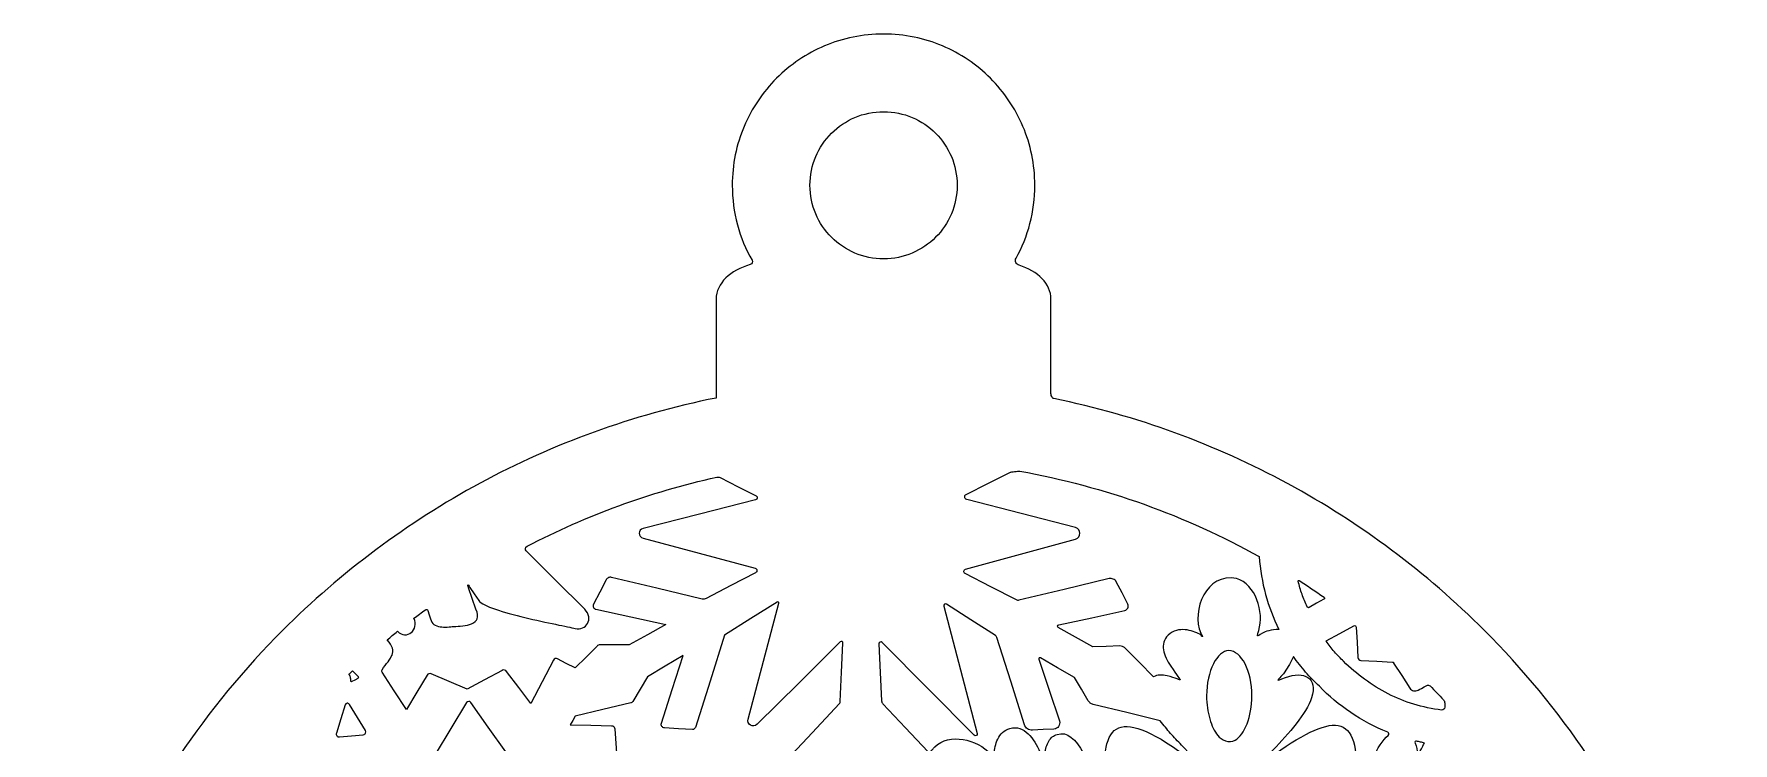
# Model space of a CAD drawing. Header units: inches. Extents: x -15.8 to -7.5, y -7.5 to 2.5.
# Drawn here: x -15.82 to -7.51, y -0.97 to 2.5 of the extents above; entities that cross this region are included whole.
import ezdxf

# ---------------------------------------------------------------- set-up
doc = ezdxf.new("R2010")
doc.units = ezdxf.units.IN
doc.header["$MEASUREMENT"] = 0
doc.layers.add('_U+0421_U+043B_U+043E_U+0439 1', color=7, linetype='Continuous')

# ---------------------------------------------------------------- blocks, each defined once
blk = doc.blocks.new('block 2')
at = {"layer": '_U+0421_U+043B_U+043E_U+0439 1', "lineweight": 0}
for points, knots in [([(-10.8417, 0.7231), (-10.8402, 0.7214), (-10.8393, 0.7204), (-10.8381, 0.7197), (-10.837, 0.719), (-10.8357, 0.7186), (-10.8334, 0.7181), (-10.427, 0.6354), (-10.042, 0.4934), (-9.688, 0.3016), (-9.3339, 0.1097), (-9.0108, -0.132), (-8.7281, -0.4144), (-8.3521, -0.79), (-8.0478, -1.2373), (-7.8376, -1.7338), (-7.6274, -2.2304), (-7.5112, -2.7764), (-7.5112, -3.3494), (-7.5112, -3.9225), (-7.6274, -4.4684), (-7.8376, -4.965), (-8.0478, -5.4616), (-8.3521, -5.9088), (-8.7281, -6.2844), (-9.1041, -6.6601), (-9.5519, -6.964), (-10.049, -7.1739), (-10.5461, -7.3839), (-11.0927, -7.5), (-11.6664, -7.5), (-12.2404, -7.5), (-12.7871, -7.3839), (-13.2843, -7.1739), (-13.7815, -6.964), (-14.2292, -6.6601), (-14.6052, -6.2844), (-14.981, -5.9088), (-15.2852, -5.4616), (-15.4955, -4.965), (-15.7058, -4.4684), (-15.8221, -3.9225), (-15.8221, -3.3494), (-15.8221, -2.7764), (-15.7058, -2.2304), (-15.4955, -1.7338), (-15.2852, -1.2373), (-14.981, -0.79), (-14.6052, -0.4144), (-14.321, -0.1305), (-13.9958, 0.1126), (-13.6393, 0.305), (-13.2828, 0.4974), (-12.895, 0.6392), (-12.4853, 0.7209), (-12.4853, 0.7209), (-12.4853, 0.7312), (-12.4853, 0.7312), (-12.4853, 0.7312), (-12.4853, 0.7415), (-12.4853, 0.7415), (-12.4853, 0.7415), (-12.4853, 0.9731), (-12.4853, 0.9731), (-12.4853, 0.9731), (-12.4853, 1.2047), (-12.4853, 1.2047), (-12.4853, 1.243), (-12.4678, 1.2785), (-12.4382, 1.3077), (-12.4086, 1.3369), (-12.3668, 1.3598), (-12.3182, 1.3728), (-12.3135, 1.374), (-12.3102, 1.3773), (-12.3086, 1.3813), (-12.3071, 1.3854), (-12.3072, 1.3901), (-12.3096, 1.3943), (-12.3405, 1.4482), (-12.3647, 1.5065), (-12.3812, 1.5679), (-12.3977, 1.6294), (-12.4065, 1.694), (-12.4065, 1.7607), (-12.4065, 1.8627), (-12.3859, 1.9599), (-12.3485, 2.0484), (-12.3111, 2.1369), (-12.2569, 2.2166), (-12.1899, 2.2836), (-12.1228, 2.3503), (-12.0431, 2.4044), (-11.9546, 2.4418), (-11.8661, 2.4793), (-11.7688, 2.5), (-11.6664, 2.5), (-11.5643, 2.5), (-11.467, 2.4793), (-11.3785, 2.4418), (-11.2899, 2.4044), (-11.2103, 2.3503), (-11.1435, 2.2836), (-11.0764, 2.2166), (-11.0221, 2.1369), (-10.9846, 2.0484), (-10.947, 1.9599), (-10.9263, 1.8627), (-10.9263, 1.7607), (-10.9263, 1.696), (-10.9345, 1.6333), (-10.9502, 1.5735), (-10.9658, 1.5137), (-10.9887, 1.4569), (-11.0181, 1.4041), (-11.0218, 1.3974), (-11.0219, 1.3898), (-11.0191, 1.3834), (-11.0164, 1.377), (-11.0108, 1.3717), (-11.0035, 1.3695), (-10.9576, 1.3555), (-10.9186, 1.3327), (-10.8911, 1.3042), (-10.8636, 1.2757), (-10.8475, 1.2415), (-10.8475, 1.2047), (-10.8475, 1.2047), (-10.8475, 0.9731), (-10.8475, 0.9731), (-10.8475, 0.9731), (-10.8475, 0.7415), (-10.8475, 0.7415), (-10.8475, 0.7415), (-10.8469, 0.7379), (-10.8458, 0.7338), (-10.8448, 0.7297), (-10.8433, 0.7251), (-10.8417, 0.7231)], [0, 0, 0, 0, 1, 1, 1, 2, 2, 2, 3, 3, 3, 4, 4, 4, 5, 5, 5, 6, 6, 6, 7, 7, 7, 8, 8, 8, 9, 9, 9, 10, 10, 10, 11, 11, 11, 12, 12, 12, 13, 13, 13, 14, 14, 14, 15, 15, 15, 16, 16, 16, 17, 17, 17, 18, 18, 18, 19, 19, 19, 20, 20, 20, 21, 21, 21, 22, 22, 22, 23, 23, 23, 24, 24, 24, 25, 25, 25, 26, 26, 26, 27, 27, 27, 28, 28, 28, 29, 29, 29, 30, 30, 30, 31, 31, 31, 32, 32, 32, 33, 33, 33, 34, 34, 34, 35, 35, 35, 36, 36, 36, 37, 37, 37, 38, 38, 38, 39, 39, 39, 40, 40, 40, 41, 41, 41, 42, 42, 42, 43, 43, 43, 44, 44, 44, 45, 45, 45, 46, 46, 46, 46]), ([(-11.4117, 2.0151), (-11.4443, 2.0476), (-11.4831, 2.0739), (-11.5262, 2.0921), (-11.5693, 2.1103), (-11.6167, 2.1203), (-11.6664, 2.1203), (-11.7161, 2.1203), (-11.7635, 2.1103), (-11.8066, 2.0921), (-11.8497, 2.0739), (-11.8885, 2.0476), (-11.9211, 2.0151), (-11.9537, 1.9825), (-11.98, 1.9438), (-11.9982, 1.9007), (-12.0164, 1.8576), (-12.0264, 1.8103), (-12.0264, 1.7607), (-12.0264, 1.7111), (-12.0164, 1.6637), (-11.9982, 1.6207), (-11.98, 1.5776), (-11.9537, 1.5388), (-11.9211, 1.5063), (-11.8885, 1.4737), (-11.8497, 1.4474), (-11.8066, 1.4293), (-11.7635, 1.4111), (-11.7161, 1.4011), (-11.6664, 1.4011), (-11.6167, 1.4011), (-11.5693, 1.4111), (-11.5262, 1.4293), (-11.4831, 1.4474), (-11.4443, 1.4737), (-11.4117, 1.5063), (-11.3791, 1.5388), (-11.3528, 1.5776), (-11.3346, 1.6207), (-11.3164, 1.6637), (-11.3064, 1.7111), (-11.3064, 1.7607), (-11.3064, 1.8103), (-11.3164, 1.8576), (-11.3346, 1.9007), (-11.3528, 1.9438), (-11.3791, 1.9825), (-11.4117, 2.0151), (-11.4117, 2.0151), (-11.4117, 2.0151), (-11.4117, 2.0151), (-11.4117, 2.0151), (-11.4117, 2.0151), (-11.4117, 2.0151)], [0, 0, 0, 0, 1, 1, 1, 2, 2, 2, 3, 3, 3, 4, 4, 4, 5, 5, 5, 6, 6, 6, 7, 7, 7, 8, 8, 8, 9, 9, 9, 10, 10, 10, 11, 11, 11, 12, 12, 12, 13, 13, 13, 14, 14, 14, 15, 15, 15, 16, 16, 16, 17, 17, 17, 18, 18, 18, 18]), ([(-14.0948, -0.4616), (-14.0666, -0.4919), (-14.0626, -0.5136), (-14.0707, -0.5351), (-14.0788, -0.5566), (-14.099, -0.578), (-14.1193, -0.6075), (-14.1205, -0.6091), (-14.121, -0.611), (-14.121, -0.6129), (-14.1211, -0.6148), (-14.1205, -0.6167), (-14.1195, -0.6184), (-14.1195, -0.6184), (-14.0599, -0.7095), (-14.0599, -0.7095), (-14.0599, -0.7095), (-14.0003, -0.8006), (-14.0003, -0.8006), (-14.0003, -0.8006), (-13.9494, -0.717), (-13.9494, -0.717), (-13.9494, -0.717), (-13.8985, -0.6333), (-13.8985, -0.6333), (-13.8965, -0.6301), (-13.8936, -0.6279), (-13.8902, -0.6268), (-13.8869, -0.6257), (-13.8831, -0.6258), (-13.8797, -0.6273), (-13.8797, -0.6273), (-13.7917, -0.6649), (-13.7917, -0.6649), (-13.7917, -0.6649), (-13.7038, -0.7024), (-13.7038, -0.7024), (-13.7038, -0.7024), (-13.618, -0.6563), (-13.618, -0.6563), (-13.618, -0.6563), (-13.5323, -0.6102), (-13.5323, -0.6102), (-13.5285, -0.6082), (-13.5243, -0.6077), (-13.5204, -0.6085), (-13.5165, -0.6094), (-13.5128, -0.6116), (-13.5103, -0.6151), (-13.5103, -0.6151), (-13.4512, -0.6937), (-13.4512, -0.6937), (-13.4512, -0.6937), (-13.3921, -0.7724), (-13.3921, -0.7724), (-13.3921, -0.7724), (-13.3365, -0.666), (-13.3365, -0.666), (-13.3365, -0.666), (-13.281, -0.5596), (-13.281, -0.5596), (-13.2791, -0.556), (-13.276, -0.5536), (-13.2725, -0.5524), (-13.269, -0.5513), (-13.265, -0.5516), (-13.2615, -0.5534), (-13.2615, -0.5534), (-13.2182, -0.5758), (-13.2182, -0.5758), (-13.2182, -0.5758), (-13.1749, -0.5983), (-13.1749, -0.5983), (-13.1749, -0.5983), (-13.1215, -0.5449), (-13.1215, -0.5449), (-13.1215, -0.5449), (-13.068, -0.4915), (-13.068, -0.4915), (-13.0661, -0.4896), (-13.0638, -0.4881), (-13.0613, -0.487), (-13.0588, -0.486), (-13.0562, -0.4855), (-13.0534, -0.4855), (-13.0534, -0.4855), (-12.9822, -0.4855), (-12.9822, -0.4855), (-12.9822, -0.4855), (-12.911, -0.4855), (-12.911, -0.4855), (-12.911, -0.4855), (-12.8214, -0.4361), (-12.8214, -0.4361), (-12.8214, -0.4361), (-12.7318, -0.3867), (-12.7318, -0.3867), (-12.7318, -0.3867), (-12.9027, -0.3492), (-12.9027, -0.3492), (-12.9027, -0.3492), (-13.0735, -0.3117), (-13.0735, -0.3117), (-13.079, -0.3105), (-13.0831, -0.3069), (-13.0852, -0.3024), (-13.0874, -0.2978), (-13.0875, -0.2923), (-13.085, -0.2874), (-13.085, -0.2874), (-13.0539, -0.2273), (-13.0539, -0.2273), (-13.0539, -0.2273), (-13.0229, -0.1672), (-13.0229, -0.1672), (-13.0205, -0.1625), (-13.0167, -0.159), (-13.0122, -0.1569), (-13.0076, -0.1549), (-13.0025, -0.1543), (-12.9974, -0.1555), (-12.9974, -0.1555), (-12.7757, -0.2086), (-12.7757, -0.2086), (-12.7757, -0.2086), (-12.554, -0.2616), (-12.554, -0.2616), (-12.5506, -0.2624), (-12.5471, -0.2626), (-12.5436, -0.2622), (-12.5402, -0.2618), (-12.5368, -0.2607), (-12.5337, -0.2591), (-12.5337, -0.2591), (-12.413, -0.1961), (-12.413, -0.1961), (-12.413, -0.1961), (-12.2923, -0.1331), (-12.2923, -0.1331), (-12.2874, -0.1306), (-12.2854, -0.1257), (-12.2859, -0.1211), (-12.2864, -0.1165), (-12.2895, -0.1122), (-12.2948, -0.1108), (-12.2948, -0.1108), (-12.5689, -0.0375), (-12.5689, -0.0375), (-12.5689, -0.0375), (-12.843, 0.0358), (-12.843, 0.0358), (-12.8552, 0.0391), (-12.8613, 0.0494), (-12.8613, 0.0597), (-12.8612, 0.0701), (-12.855, 0.0803), (-12.8427, 0.0835), (-12.8427, 0.0835), (-12.5674, 0.1533), (-12.5674, 0.1533), (-12.5674, 0.1533), (-12.2921, 0.2231), (-12.2921, 0.2231), (-12.2874, 0.2243), (-12.2847, 0.2281), (-12.2842, 0.2321), (-12.2838, 0.2362), (-12.2856, 0.2405), (-12.2899, 0.2427), (-12.2899, 0.2427), (-12.3779, 0.2872), (-12.3779, 0.2872), (-12.3779, 0.2872), (-12.4658, 0.3317), (-12.4658, 0.3317), (-12.4684, 0.333), (-12.4712, 0.3338), (-12.4741, 0.3342), (-12.4769, 0.3346), (-12.4799, 0.3344), (-12.4827, 0.3338), (-12.6462, 0.2976), (-12.8059, 0.2508), (-12.9608, 0.1944), (-13.1157, 0.1379), (-13.2659, 0.0716), (-13.4104, -0.0036), (-13.4146, -0.0058), (-13.4172, -0.0097), (-13.4178, -0.0139), (-13.4184, -0.0182), (-13.4172, -0.0227), (-13.4138, -0.026), (-13.4138, -0.026), (-13.271, -0.1687), (-13.271, -0.1687), (-13.271, -0.1687), (-13.1282, -0.3113), (-13.1282, -0.3113), (-13.1049, -0.3352), (-13.1035, -0.3619), (-13.1145, -0.3811), (-13.1255, -0.4003), (-13.1488, -0.412), (-13.1749, -0.4057), (-13.208, -0.3973), (-13.3158, -0.377), (-13.4204, -0.3518), (-13.525, -0.3267), (-13.6264, -0.2967), (-13.6468, -0.269), (-13.6468, -0.269), (-13.6683, -0.2369), (-13.6683, -0.2369), (-13.6683, -0.2369), (-13.6898, -0.2047), (-13.6898, -0.2047), (-13.6898, -0.2047), (-13.6918, -0.2016), (-13.694, -0.1985), (-13.6963, -0.1955), (-13.6987, -0.1926), (-13.6995, -0.1929), (-13.7002, -0.1933), (-13.6993, -0.1967), (-13.6983, -0.1999), (-13.6972, -0.2032), (-13.6959, -0.2064), (-13.6959, -0.2064), (-13.6959, -0.2064), (-13.6784, -0.2589), (-13.6784, -0.2589), (-13.6784, -0.2589), (-13.6609, -0.3113), (-13.6609, -0.3113), (-13.6411, -0.3509), (-13.6556, -0.3713), (-13.6813, -0.3821), (-13.7069, -0.393), (-13.7437, -0.3943), (-13.7684, -0.396), (-13.7872, -0.3973), (-13.8132, -0.4004), (-13.8358, -0.397), (-13.8584, -0.3935), (-13.8776, -0.3835), (-13.8825, -0.3585), (-13.8825, -0.3585), (-13.889, -0.3382), (-13.889, -0.3382), (-13.889, -0.3382), (-13.8955, -0.3179), (-13.8955, -0.3179), (-13.8963, -0.3154), (-13.8982, -0.3136), (-13.9005, -0.3128), (-13.9028, -0.3121), (-13.9054, -0.3124), (-13.9075, -0.3139), (-13.9169, -0.3208), (-13.9263, -0.3277), (-13.9356, -0.3347), (-13.945, -0.3417), (-13.9542, -0.3488), (-13.9634, -0.3558), (-13.9501, -0.384), (-13.9593, -0.4112), (-13.9773, -0.4256), (-13.9953, -0.44), (-14.022, -0.4418), (-14.0437, -0.4193), (-14.0524, -0.4263), (-14.061, -0.4334), (-14.0695, -0.4404), (-14.078, -0.4475), (-14.0864, -0.4545), (-14.0948, -0.4616), (-14.0948, -0.4616), (-14.0948, -0.4616), (-14.0948, -0.4616), (-14.0948, -0.4616), (-14.0948, -0.4616), (-14.0948, -0.4616)], [0, 0, 0, 0, 1, 1, 1, 2, 2, 2, 3, 3, 3, 4, 4, 4, 5, 5, 5, 6, 6, 6, 7, 7, 7, 8, 8, 8, 9, 9, 9, 10, 10, 10, 11, 11, 11, 12, 12, 12, 13, 13, 13, 14, 14, 14, 15, 15, 15, 16, 16, 16, 17, 17, 17, 18, 18, 18, 19, 19, 19, 20, 20, 20, 21, 21, 21, 22, 22, 22, 23, 23, 23, 24, 24, 24, 25, 25, 25, 26, 26, 26, 27, 27, 27, 28, 28, 28, 29, 29, 29, 30, 30, 30, 31, 31, 31, 32, 32, 32, 33, 33, 33, 34, 34, 34, 35, 35, 35, 36, 36, 36, 37, 37, 37, 38, 38, 38, 39, 39, 39, 40, 40, 40, 41, 41, 41, 42, 42, 42, 43, 43, 43, 44, 44, 44, 45, 45, 45, 46, 46, 46, 47, 47, 47, 48, 48, 48, 49, 49, 49, 50, 50, 50, 51, 51, 51, 52, 52, 52, 53, 53, 53, 54, 54, 54, 55, 55, 55, 56, 56, 56, 57, 57, 57, 58, 58, 58, 59, 59, 59, 60, 60, 60, 61, 61, 61, 62, 62, 62, 63, 63, 63, 64, 64, 64, 65, 65, 65, 66, 66, 66, 67, 67, 67, 68, 68, 68, 69, 69, 69, 70, 70, 70, 71, 71, 71, 72, 72, 72, 73, 73, 73, 74, 74, 74, 75, 75, 75, 76, 76, 76, 77, 77, 77, 78, 78, 78, 79, 79, 79, 80, 80, 80, 81, 81, 81, 82, 82, 82, 83, 83, 83, 84, 84, 84, 85, 85, 85, 86, 86, 86, 87, 87, 87, 88, 88, 88, 89, 89, 89, 90, 90, 90, 91, 91, 91, 92, 92, 92, 93, 93, 93, 94, 94, 94, 94]), ([(-11.0449, 0.3584), (-11.0449, 0.3584), (-11.1536, 0.3041), (-11.1536, 0.3041), (-11.1536, 0.3041), (-11.2623, 0.2498), (-11.2623, 0.2498), (-11.2677, 0.2471), (-11.27, 0.2418), (-11.2694, 0.2368), (-11.2689, 0.2318), (-11.2656, 0.2271), (-11.2598, 0.2256), (-11.2598, 0.2256), (-10.9938, 0.1564), (-10.9938, 0.1564), (-10.9938, 0.1564), (-10.7278, 0.0873), (-10.7278, 0.0873), (-10.7136, 0.0836), (-10.7064, 0.0716), (-10.7063, 0.0597), (-10.7062, 0.0477), (-10.7133, 0.0357), (-10.7274, 0.0318), (-10.7274, 0.0318), (-10.9962, -0.0418), (-10.9962, -0.0418), (-10.9962, -0.0418), (-11.2649, -0.1153), (-11.2649, -0.1153), (-11.2699, -0.1167), (-11.2728, -0.1208), (-11.2733, -0.1252), (-11.2737, -0.1296), (-11.2718, -0.1343), (-11.2671, -0.1367), (-11.2671, -0.1367), (-11.1415, -0.2014), (-11.1415, -0.2014), (-11.1415, -0.2014), (-11.016, -0.2662), (-11.016, -0.2662), (-11.0142, -0.2671), (-11.0123, -0.2677), (-11.0103, -0.2679), (-11.0083, -0.2682), (-11.0063, -0.2681), (-11.0043, -0.2676), (-11.0043, -0.2676), (-10.7835, -0.2147), (-10.7835, -0.2147), (-10.7835, -0.2147), (-10.5627, -0.1619), (-10.5627, -0.1619), (-10.5558, -0.1602), (-10.5487, -0.161), (-10.5426, -0.1638), (-10.5364, -0.1666), (-10.5312, -0.1715), (-10.5279, -0.1778), (-10.5279, -0.1778), (-10.4999, -0.2319), (-10.4999, -0.2319), (-10.4999, -0.2319), (-10.4718, -0.286), (-10.4718, -0.286), (-10.4685, -0.2924), (-10.4687, -0.2995), (-10.4715, -0.3054), (-10.4742, -0.3112), (-10.4795, -0.3159), (-10.4866, -0.3174), (-10.4866, -0.3174), (-10.6482, -0.3527), (-10.6482, -0.3527), (-10.6482, -0.3527), (-10.8098, -0.388), (-10.8098, -0.388), (-10.8127, -0.3886), (-10.8144, -0.3909), (-10.8148, -0.3934), (-10.8151, -0.3958), (-10.8141, -0.3985), (-10.8115, -0.3999), (-10.8115, -0.3999), (-10.7272, -0.4473), (-10.7272, -0.4473), (-10.7272, -0.4473), (-10.6428, -0.4947), (-10.6428, -0.4947), (-10.6428, -0.4947), (-10.5767, -0.4927), (-10.5767, -0.4927), (-10.5767, -0.4927), (-10.5105, -0.4908), (-10.5105, -0.4908), (-10.5059, -0.4906), (-10.5014, -0.4914), (-10.4973, -0.4931), (-10.4931, -0.4948), (-10.4893, -0.4973), (-10.4861, -0.5005), (-10.4861, -0.5005), (-10.4159, -0.5708), (-10.4159, -0.5708), (-10.4159, -0.5708), (-10.3458, -0.6411), (-10.3458, -0.6411), (-10.3363, -0.6363), (-10.3255, -0.6338), (-10.3143, -0.6332), (-10.303, -0.6326), (-10.2912, -0.6338), (-10.2795, -0.6363), (-10.2347, -0.6479), (-10.2158, -0.6597), (-10.2152, -0.6568), (-10.2146, -0.6539), (-10.2323, -0.6363), (-10.2605, -0.5891), (-10.2795, -0.5633), (-10.2936, -0.5363), (-10.2977, -0.5104), (-10.3018, -0.4845), (-10.2958, -0.4597), (-10.2746, -0.4383), (-10.2488, -0.4149), (-10.2194, -0.4091), (-10.1917, -0.4115), (-10.164, -0.4139), (-10.1381, -0.4244), (-10.1193, -0.4339), (-10.1098, -0.441), (-10.1063, -0.4457), (-10.1063, -0.4457), (-10.1063, -0.4457), (-10.1098, -0.441), (-10.1144, -0.4291), (-10.1383, -0.3721), (-10.1314, -0.2979), (-10.1002, -0.2416), (-10.069, -0.1852), (-10.0134, -0.1467), (-9.9401, -0.1611), (-9.8929, -0.1752), (-9.8587, -0.2163), (-9.8398, -0.265), (-9.8209, -0.3138), (-9.8174, -0.3702), (-9.8315, -0.4149), (-9.8334, -0.4225), (-9.8349, -0.4282), (-9.8359, -0.4324), (-9.8368, -0.4366), (-9.8372, -0.4394), (-9.837, -0.441), (-9.8364, -0.4453), (-9.8296, -0.4376), (-9.8133, -0.4288), (-9.797, -0.42), (-9.7712, -0.4101), (-9.7327, -0.4101), (-9.7327, -0.4101), (-9.7327, -0.4101), (-9.7327, -0.4101), (-9.7327, -0.4101), (-9.7327, -0.4101), (-9.7327, -0.4101), (-9.7601, -0.3553), (-9.7818, -0.2981), (-9.7979, -0.2387), (-9.8139, -0.1793), (-9.8242, -0.1177), (-9.8288, -0.0542), (-10.0081, 0.0457), (-10.1965, 0.1314), (-10.3923, 0.2015), (-10.5881, 0.2716), (-10.7913, 0.326), (-11.0005, 0.3633), (-11.0048, 0.364), (-11.0159, 0.3628), (-11.0259, 0.3614), (-11.0359, 0.36), (-11.0449, 0.3584), (-11.0449, 0.3584)], [0, 0, 0, 0, 1, 1, 1, 2, 2, 2, 3, 3, 3, 4, 4, 4, 5, 5, 5, 6, 6, 6, 7, 7, 7, 8, 8, 8, 9, 9, 9, 10, 10, 10, 11, 11, 11, 12, 12, 12, 13, 13, 13, 14, 14, 14, 15, 15, 15, 16, 16, 16, 17, 17, 17, 18, 18, 18, 19, 19, 19, 20, 20, 20, 21, 21, 21, 22, 22, 22, 23, 23, 23, 24, 24, 24, 25, 25, 25, 26, 26, 26, 27, 27, 27, 28, 28, 28, 29, 29, 29, 30, 30, 30, 31, 31, 31, 32, 32, 32, 33, 33, 33, 34, 34, 34, 35, 35, 35, 36, 36, 36, 37, 37, 37, 38, 38, 38, 39, 39, 39, 40, 40, 40, 41, 41, 41, 42, 42, 42, 43, 43, 43, 44, 44, 44, 45, 45, 45, 46, 46, 46, 47, 47, 47, 48, 48, 48, 49, 49, 49, 50, 50, 50, 51, 51, 51, 52, 52, 52, 53, 53, 53, 54, 54, 54, 55, 55, 55, 56, 56, 56, 57, 57, 57, 58, 58, 58, 59, 59, 59, 60, 60, 60, 61, 61, 61, 62, 62, 62, 62]), ([(-9.6381, -0.1742), (-9.6328, -0.196), (-9.6265, -0.2174), (-9.6192, -0.2383), (-9.6119, -0.2592), (-9.6036, -0.2797), (-9.5944, -0.2997), (-9.5935, -0.3017), (-9.5918, -0.303), (-9.5899, -0.3036), (-9.588, -0.3042), (-9.5859, -0.3041), (-9.584, -0.303), (-9.584, -0.303), (-9.548, -0.2824), (-9.548, -0.2824), (-9.548, -0.2824), (-9.512, -0.2619), (-9.512, -0.2619), (-9.5103, -0.2609), (-9.5094, -0.2592), (-9.5093, -0.2574), (-9.5092, -0.2557), (-9.51, -0.2539), (-9.5116, -0.2527), (-9.5317, -0.2386), (-9.552, -0.2248), (-9.5723, -0.2112), (-9.5926, -0.1976), (-9.6131, -0.1843), (-9.6337, -0.171), (-9.6348, -0.1703), (-9.636, -0.1705), (-9.637, -0.1711), (-9.6379, -0.1718), (-9.6384, -0.1729), (-9.6381, -0.1742)], [0, 0, 0, 0, 1, 1, 1, 2, 2, 2, 3, 3, 3, 4, 4, 4, 5, 5, 5, 6, 6, 6, 7, 7, 7, 8, 8, 8, 9, 9, 9, 10, 10, 10, 11, 11, 11, 12, 12, 12, 12]), ([(-11.8649, -0.4767), (-11.8649, -0.4767), (-11.8714, -0.6192), (-11.8714, -0.6192), (-11.8714, -0.6192), (-11.8779, -0.7617), (-11.8779, -0.7617), (-11.878, -0.7638), (-11.8784, -0.7658), (-11.8792, -0.7676), (-11.88, -0.7695), (-11.8811, -0.7712), (-11.8825, -0.7727), (-11.8825, -0.7727), (-12.0384, -0.9396), (-12.0384, -0.9396), (-12.0384, -0.9396), (-12.1942, -1.1065), (-12.1942, -1.1065), (-12.3037, -1.1065), (-12.4019, -1.126), (-12.4875, -1.1686), (-12.5731, -1.2113), (-12.6461, -1.2771), (-12.7052, -1.3699), (-12.7062, -1.3715), (-12.7076, -1.3728), (-12.7092, -1.3737), (-12.7108, -1.3746), (-12.7126, -1.3752), (-12.7144, -1.3752), (-12.7144, -1.3752), (-12.7856, -1.3774), (-12.7856, -1.3774), (-12.7856, -1.3774), (-12.8568, -1.3795), (-12.8568, -1.3795), (-12.8596, -1.3796), (-12.8619, -1.3783), (-12.8632, -1.3763), (-12.8646, -1.3743), (-12.865, -1.3716), (-12.8639, -1.3691), (-12.8639, -1.3691), (-12.827, -1.2851), (-12.827, -1.2851), (-12.827, -1.2851), (-12.7902, -1.2011), (-12.7902, -1.2011), (-12.7884, -1.197), (-12.7883, -1.1926), (-12.7896, -1.1887), (-12.7909, -1.1848), (-12.7936, -1.1813), (-12.7975, -1.1792), (-12.7975, -1.1792), (-12.8825, -1.1312), (-12.8825, -1.1312), (-12.8825, -1.1312), (-12.9675, -1.0832), (-12.9675, -1.0832), (-12.9675, -1.0832), (-12.974, -0.9898), (-12.974, -0.9898), (-12.974, -0.9898), (-12.9805, -0.8964), (-12.9805, -0.8964), (-12.9808, -0.892), (-12.9828, -0.8881), (-12.9857, -0.8852), (-12.9887, -0.8824), (-12.9927, -0.8806), (-12.9971, -0.8805), (-12.9971, -0.8805), (-13.098, -0.8783), (-13.098, -0.8783), (-13.098, -0.8783), (-13.1988, -0.876), (-13.1988, -0.876), (-13.1988, -0.876), (-13.1869, -0.8548), (-13.1869, -0.8548), (-13.1869, -0.8548), (-13.1749, -0.8337), (-13.1749, -0.8337), (-13.1749, -0.8337), (-13.039, -0.8016), (-13.039, -0.8016), (-13.039, -0.8016), (-12.9031, -0.7695), (-12.9031, -0.7695), (-12.9011, -0.7691), (-12.8993, -0.7682), (-12.8976, -0.767), (-12.896, -0.7658), (-12.8947, -0.7643), (-12.8936, -0.7626), (-12.8936, -0.7626), (-12.8575, -0.7019), (-12.8575, -0.7019), (-12.8575, -0.7019), (-12.8214, -0.6411), (-12.8214, -0.6411), (-12.8214, -0.6411), (-12.7342, -0.5893), (-12.7342, -0.5893), (-12.7342, -0.5893), (-12.6471, -0.5375), (-12.6471, -0.5375), (-12.6471, -0.5375), (-12.7002, -0.7032), (-12.7002, -0.7032), (-12.7002, -0.7032), (-12.7532, -0.8689), (-12.7532, -0.8689), (-12.755, -0.8742), (-12.7539, -0.8797), (-12.751, -0.8839), (-12.7481, -0.8881), (-12.7434, -0.8911), (-12.7378, -0.8914), (-12.7378, -0.8914), (-12.6697, -0.8953), (-12.6697, -0.8953), (-12.6697, -0.8953), (-12.6017, -0.8992), (-12.6017, -0.8992), (-12.5983, -0.8994), (-12.595, -0.8984), (-12.5923, -0.8966), (-12.5897, -0.8948), (-12.5876, -0.8921), (-12.5866, -0.8888), (-12.5866, -0.8888), (-12.5153, -0.6635), (-12.5153, -0.6635), (-12.5153, -0.6635), (-12.444, -0.4383), (-12.444, -0.4383), (-12.444, -0.4383), (-12.3154, -0.3573), (-12.3154, -0.3573), (-12.3154, -0.3573), (-12.1868, -0.2764), (-12.1868, -0.2764), (-12.1848, -0.2751), (-12.1824, -0.2754), (-12.1808, -0.2766), (-12.1791, -0.2778), (-12.1781, -0.2799), (-12.1787, -0.2823), (-12.1787, -0.2823), (-12.254, -0.5651), (-12.254, -0.5651), (-12.254, -0.5651), (-12.3293, -0.8479), (-12.3293, -0.8479), (-12.3328, -0.8609), (-12.3265, -0.8721), (-12.317, -0.8776), (-12.3074, -0.8832), (-12.2946, -0.8831), (-12.285, -0.8735), (-12.285, -0.8735), (-12.0814, -0.6722), (-12.0814, -0.6722), (-12.0814, -0.6722), (-11.8779, -0.4709), (-11.8779, -0.4709), (-11.8754, -0.4685), (-11.8721, -0.4682), (-11.8694, -0.4694), (-11.8668, -0.4706), (-11.8648, -0.4732), (-11.8649, -0.4767)], [0, 0, 0, 0, 1, 1, 1, 2, 2, 2, 3, 3, 3, 4, 4, 4, 5, 5, 5, 6, 6, 6, 7, 7, 7, 8, 8, 8, 9, 9, 9, 10, 10, 10, 11, 11, 11, 12, 12, 12, 13, 13, 13, 14, 14, 14, 15, 15, 15, 16, 16, 16, 17, 17, 17, 18, 18, 18, 19, 19, 19, 20, 20, 20, 21, 21, 21, 22, 22, 22, 23, 23, 23, 24, 24, 24, 25, 25, 25, 26, 26, 26, 27, 27, 27, 28, 28, 28, 29, 29, 29, 30, 30, 30, 31, 31, 31, 32, 32, 32, 33, 33, 33, 34, 34, 34, 35, 35, 35, 36, 36, 36, 37, 37, 37, 38, 38, 38, 39, 39, 39, 40, 40, 40, 41, 41, 41, 42, 42, 42, 43, 43, 43, 44, 44, 44, 45, 45, 45, 46, 46, 46, 47, 47, 47, 48, 48, 48, 49, 49, 49, 50, 50, 50, 51, 51, 51, 52, 52, 52, 53, 53, 53, 54, 54, 54, 55, 55, 55, 56, 56, 56, 57, 57, 57, 58, 58, 58, 58]), ([(-10.899, -0.5492), (-10.899, -0.5492), (-10.8157, -0.5973), (-10.8157, -0.5973), (-10.8157, -0.5973), (-10.7324, -0.6455), (-10.7324, -0.6455), (-10.7324, -0.6455), (-10.6988, -0.702), (-10.6988, -0.702), (-10.6988, -0.702), (-10.6651, -0.7586), (-10.6651, -0.7586), (-10.6625, -0.763), (-10.659, -0.7668), (-10.655, -0.7698), (-10.651, -0.7728), (-10.6463, -0.775), (-10.6413, -0.7762), (-10.6413, -0.7762), (-10.477, -0.8166), (-10.477, -0.8166), (-10.477, -0.8166), (-10.3126, -0.857), (-10.3126, -0.857), (-10.2961, -0.8784), (-10.2795, -0.8985), (-10.2624, -0.918), (-10.2453, -0.9374), (-10.2277, -0.9563), (-10.2089, -0.9753), (-10.1639, -1.0238), (-10.1363, -1.0519), (-10.1173, -1.0705), (-10.0983, -1.089), (-10.0878, -1.0981), (-10.077, -1.1087), (-10.0808, -1.106), (-10.0939, -1.0957), (-10.1178, -1.078), (-10.1417, -1.0603), (-10.1763, -1.0352), (-10.223, -1.0029), (-10.3881, -0.8877), (-10.486, -0.8595), (-10.5379, -0.9048), (-10.5897, -0.9502), (-10.5956, -1.0691), (-10.5765, -1.2481), (-10.5706, -1.3156), (-10.5656, -1.3598), (-10.5631, -1.3828), (-10.5607, -1.4057), (-10.5608, -1.4073), (-10.5651, -1.3897), (-10.5676, -1.3791), (-10.5715, -1.3617), (-10.5773, -1.338), (-10.5831, -1.3143), (-10.5907, -1.2842), (-10.6004, -1.2481), (-10.6238, -1.1681), (-10.6533, -1.0786), (-10.6892, -1.0132), (-10.7252, -0.9479), (-10.7677, -0.9066), (-10.8171, -0.9232), (-10.8358, -0.9278), (-10.8489, -0.9396), (-10.8584, -0.9561), (-10.8679, -0.9727), (-10.8739, -0.994), (-10.8785, -1.0176), (-10.8801, -1.0279), (-10.8812, -1.036), (-10.882, -1.0421), (-10.8828, -1.0481), (-10.8834, -1.052), (-10.8839, -1.0539), (-10.8847, -1.0572), (-10.8855, -1.0546), (-10.888, -1.0467), (-10.8904, -1.0389), (-10.8945, -1.0257), (-10.9018, -1.0078), (-10.9159, -0.9774), (-10.9348, -0.9434), (-10.959, -0.9199), (-10.9833, -0.8963), (-11.0129, -0.8833), (-11.0484, -0.895), (-11.0767, -0.902), (-11.0955, -0.9221), (-11.1074, -0.9457), (-11.1192, -0.9693), (-11.1239, -0.9964), (-11.1239, -1.0176), (-11.1239, -1.0244), (-11.1234, -1.0296), (-11.1229, -1.0334), (-11.1224, -1.0371), (-11.122, -1.0393), (-11.1223, -1.0398), (-11.1223, -1.0409), (-11.1232, -1.0394), (-11.1262, -1.0356), (-11.1292, -1.0318), (-11.1342, -1.0257), (-11.1424, -1.0176), (-11.1755, -0.9823), (-11.2263, -0.9564), (-11.2776, -0.9481), (-11.3289, -0.9399), (-11.3808, -0.9492), (-11.4161, -0.9845), (-11.4201, -0.9885), (-11.4234, -0.9921), (-11.4261, -0.9955), (-11.4288, -0.9989), (-11.431, -1.002), (-11.4328, -1.0049), (-11.4347, -1.0079), (-11.4377, -1.0096), (-11.4408, -1.01), (-11.4439, -1.0104), (-11.4472, -1.0094), (-11.4496, -1.0068), (-11.4496, -1.0068), (-11.5597, -0.8906), (-11.5597, -0.8906), (-11.5597, -0.8906), (-11.6697, -0.7743), (-11.6697, -0.7743), (-11.6716, -0.7723), (-11.6731, -0.77), (-11.6742, -0.7675), (-11.6753, -0.765), (-11.6759, -0.7623), (-11.676, -0.7595), (-11.676, -0.7595), (-11.6823, -0.6202), (-11.6823, -0.6202), (-11.6823, -0.6202), (-11.6887, -0.4809), (-11.6887, -0.4809), (-11.6889, -0.4767), (-11.6864, -0.4735), (-11.6832, -0.4721), (-11.68, -0.4707), (-11.676, -0.4711), (-11.6731, -0.4741), (-11.6731, -0.4741), (-11.4482, -0.7004), (-11.4482, -0.7004), (-11.4482, -0.7004), (-11.2233, -0.9268), (-11.2233, -0.9268), (-11.2199, -0.9302), (-11.2154, -0.9302), (-11.2121, -0.9283), (-11.2087, -0.9264), (-11.2065, -0.9225), (-11.2077, -0.9179), (-11.2077, -0.9179), (-11.2899, -0.6073), (-11.2899, -0.6073), (-11.2899, -0.6073), (-11.372, -0.2968), (-11.372, -0.2968), (-11.3731, -0.2928), (-11.3714, -0.2891), (-11.3685, -0.287), (-11.3657, -0.2849), (-11.3617, -0.2844), (-11.3581, -0.2867), (-11.3581, -0.2867), (-11.2388, -0.3632), (-11.2388, -0.3632), (-11.2388, -0.3632), (-11.1195, -0.4397), (-11.1195, -0.4397), (-11.1178, -0.4408), (-11.1163, -0.4422), (-11.115, -0.4438), (-11.1138, -0.4455), (-11.1128, -0.4473), (-11.1122, -0.4493), (-11.1122, -0.4493), (-11.0446, -0.6626), (-11.0446, -0.6626), (-11.0446, -0.6626), (-10.9771, -0.8758), (-10.9771, -0.8758), (-10.9744, -0.8842), (-10.9691, -0.8911), (-10.9623, -0.8959), (-10.9555, -0.9006), (-10.9471, -0.9031), (-10.9384, -0.9026), (-10.9384, -0.9026), (-10.8857, -0.8999), (-10.8857, -0.8999), (-10.8857, -0.8999), (-10.8331, -0.8971), (-10.8331, -0.8971), (-10.8232, -0.8965), (-10.8149, -0.8914), (-10.8099, -0.884), (-10.8049, -0.8766), (-10.8031, -0.867), (-10.8062, -0.8576), (-10.8062, -0.8576), (-10.8566, -0.7066), (-10.8566, -0.7066), (-10.8566, -0.7066), (-10.907, -0.5557), (-10.907, -0.5557), (-10.9078, -0.5533), (-10.9069, -0.551), (-10.9052, -0.5497), (-10.9036, -0.5483), (-10.9012, -0.5479), (-10.899, -0.5492)], [0, 0, 0, 0, 1, 1, 1, 2, 2, 2, 3, 3, 3, 4, 4, 4, 5, 5, 5, 6, 6, 6, 7, 7, 7, 8, 8, 8, 9, 9, 9, 10, 10, 10, 11, 11, 11, 12, 12, 12, 13, 13, 13, 14, 14, 14, 15, 15, 15, 16, 16, 16, 17, 17, 17, 18, 18, 18, 19, 19, 19, 20, 20, 20, 21, 21, 21, 22, 22, 22, 23, 23, 23, 24, 24, 24, 25, 25, 25, 26, 26, 26, 27, 27, 27, 28, 28, 28, 29, 29, 29, 30, 30, 30, 31, 31, 31, 32, 32, 32, 33, 33, 33, 34, 34, 34, 35, 35, 35, 36, 36, 36, 37, 37, 37, 38, 38, 38, 39, 39, 39, 40, 40, 40, 41, 41, 41, 42, 42, 42, 43, 43, 43, 44, 44, 44, 45, 45, 45, 46, 46, 46, 47, 47, 47, 48, 48, 48, 49, 49, 49, 50, 50, 50, 51, 51, 51, 52, 52, 52, 53, 53, 53, 54, 54, 54, 55, 55, 55, 56, 56, 56, 57, 57, 57, 58, 58, 58, 59, 59, 59, 60, 60, 60, 61, 61, 61, 62, 62, 62, 63, 63, 63, 64, 64, 64, 65, 65, 65, 66, 66, 66, 67, 67, 67, 68, 68, 68, 69, 69, 69, 70, 70, 70, 71, 71, 71, 72, 72, 72, 73, 73, 73, 74, 74, 74, 74]), ([(-9.0345, -0.6986), (-9.0345, -0.6986), (-9.0429, -0.7028), (-9.0429, -0.7028), (-9.0429, -0.7028), (-9.0514, -0.7069), (-9.0514, -0.7069), (-9.0585, -0.7109), (-9.0666, -0.7117), (-9.0739, -0.7098), (-9.0813, -0.708), (-9.088, -0.7034), (-9.0924, -0.6966), (-9.0924, -0.6966), (-9.1318, -0.6358), (-9.1318, -0.6358), (-9.1318, -0.6358), (-9.1712, -0.575), (-9.1712, -0.575), (-9.1712, -0.575), (-9.1712, -0.5725), (-9.1712, -0.5725), (-9.1712, -0.5725), (-9.1712, -0.5701), (-9.1712, -0.5701), (-9.1712, -0.5701), (-9.1737, -0.5701), (-9.1737, -0.5701), (-9.1737, -0.5701), (-9.1761, -0.5701), (-9.1761, -0.5701), (-9.1761, -0.5701), (-9.254, -0.5658), (-9.254, -0.5658), (-9.254, -0.5658), (-9.3319, -0.5616), (-9.3319, -0.5616), (-9.3358, -0.5614), (-9.3393, -0.5597), (-9.3418, -0.5572), (-9.3444, -0.5546), (-9.3461, -0.5511), (-9.3463, -0.5473), (-9.3463, -0.5473), (-9.3504, -0.4731), (-9.3504, -0.4731), (-9.3504, -0.4731), (-9.3546, -0.399), (-9.3546, -0.399), (-9.3548, -0.3962), (-9.3564, -0.3939), (-9.3586, -0.3927), (-9.3608, -0.3914), (-9.3636, -0.3913), (-9.3661, -0.3926), (-9.3661, -0.3926), (-9.4337, -0.4296), (-9.4337, -0.4296), (-9.4337, -0.4296), (-9.5014, -0.4665), (-9.5014, -0.4665), (-9.4897, -0.4855), (-9.4756, -0.5032), (-9.4608, -0.5198), (-9.4461, -0.5363), (-9.4308, -0.5516), (-9.4167, -0.5657), (-9.3521, -0.6297), (-9.2789, -0.6838), (-9.1983, -0.7247), (-9.1178, -0.7655), (-9.03, -0.7931), (-8.9365, -0.8039), (-8.9325, -0.8044), (-8.9287, -0.803), (-8.926, -0.8005), (-8.9232, -0.798), (-8.9214, -0.7944), (-8.9214, -0.7904), (-8.9214, -0.7904), (-8.9214, -0.7801), (-8.9214, -0.7801), (-8.9214, -0.7801), (-8.9214, -0.7698), (-8.9214, -0.7698), (-8.9214, -0.7668), (-8.922, -0.7639), (-8.9231, -0.7612), (-8.9242, -0.7584), (-8.9258, -0.7559), (-8.9279, -0.7537), (-8.9387, -0.7425), (-8.9495, -0.7312), (-8.9604, -0.7199), (-8.9713, -0.7086), (-8.9823, -0.6974), (-8.9934, -0.6863), (-8.9956, -0.6842), (-8.9983, -0.6829), (-9.0011, -0.6825), (-9.004, -0.6822), (-9.0069, -0.6827), (-9.0095, -0.6842), (-9.0095, -0.6842), (-9.022, -0.6914), (-9.022, -0.6914), (-9.022, -0.6914), (-9.0345, -0.6986), (-9.0345, -0.6986)], [0, 0, 0, 0, 1, 1, 1, 2, 2, 2, 3, 3, 3, 4, 4, 4, 5, 5, 5, 6, 6, 6, 7, 7, 7, 8, 8, 8, 9, 9, 9, 10, 10, 10, 11, 11, 11, 12, 12, 12, 13, 13, 13, 14, 14, 14, 15, 15, 15, 16, 16, 16, 17, 17, 17, 18, 18, 18, 19, 19, 19, 20, 20, 20, 21, 21, 21, 22, 22, 22, 23, 23, 23, 24, 24, 24, 25, 25, 25, 26, 26, 26, 27, 27, 27, 28, 28, 28, 29, 29, 29, 30, 30, 30, 31, 31, 31, 32, 32, 32, 33, 33, 33, 34, 34, 34, 35, 35, 35, 36, 36, 36, 36]), ([(-10.0319, -0.9286), (-10.0476, -0.9085), (-10.0612, -0.8803), (-10.0709, -0.8471), (-10.0805, -0.8138), (-10.0862, -0.7754), (-10.0862, -0.735), (-10.0862, -0.674), (-10.0732, -0.6186), (-10.0531, -0.5786), (-10.033, -0.5385), (-10.0058, -0.5137), (-9.9776, -0.5137), (-9.9469, -0.5137), (-9.9187, -0.5385), (-9.8981, -0.5786), (-9.8775, -0.6186), (-9.8646, -0.674), (-9.8646, -0.735), (-9.8646, -0.7857), (-9.8735, -0.8332), (-9.8882, -0.8713), (-9.9029, -0.9095), (-9.9236, -0.9384), (-9.9472, -0.9519), (-9.9613, -0.9603), (-9.9783, -0.9598), (-9.9938, -0.9545), (-10.0094, -0.9492), (-10.0235, -0.9392), (-10.0319, -0.9286), (-10.0319, -0.9286), (-10.0319, -0.9286), (-10.0319, -0.9286), (-10.0319, -0.9286), (-10.0319, -0.9286), (-10.0319, -0.9286)], [0, 0, 0, 0, 1, 1, 1, 2, 2, 2, 3, 3, 3, 4, 4, 4, 5, 5, 5, 6, 6, 6, 7, 7, 7, 8, 8, 8, 9, 9, 9, 10, 10, 10, 11, 11, 11, 12, 12, 12, 12]), ([(-9.6996, -0.6455), (-9.7278, -0.655), (-9.7384, -0.6608), (-9.7372, -0.6578), (-9.736, -0.6548), (-9.7229, -0.643), (-9.7039, -0.6173), (-9.6969, -0.6056), (-9.6887, -0.5938), (-9.6811, -0.5814), (-9.6735, -0.569), (-9.6664, -0.556), (-9.6616, -0.5419), (-9.6428, -0.5679), (-9.6229, -0.5938), (-9.6017, -0.6185), (-9.5805, -0.6432), (-9.5581, -0.6666), (-9.5345, -0.6878), (-9.489, -0.7355), (-9.437, -0.7788), (-9.3806, -0.8166), (-9.3242, -0.8544), (-9.2634, -0.8868), (-9.2003, -0.9128), (-9.1971, -0.9141), (-9.1952, -0.9168), (-9.1947, -0.9197), (-9.1943, -0.9226), (-9.1952, -0.9257), (-9.1978, -0.9279), (-9.2255, -0.9508), (-9.2502, -0.9917), (-9.2723, -1.0405), (-9.2944, -1.0893), (-9.314, -1.1461), (-9.3314, -1.2009), (-9.3645, -1.3137), (-9.3776, -1.3784), (-9.3793, -1.3826), (-9.3811, -1.3867), (-9.3716, -1.3303), (-9.3596, -1.2009), (-9.3409, -1.0032), (-9.3645, -0.9056), (-9.43, -0.8833), (-9.4954, -0.861), (-9.6026, -0.914), (-9.7512, -1.0176), (-9.7829, -1.0404), (-9.808, -1.0589), (-9.8271, -1.0732), (-9.8462, -1.0875), (-9.8592, -1.0976), (-9.8668, -1.1033), (-9.8801, -1.113), (-9.8762, -1.1094), (-9.8577, -1.092), (-9.8391, -1.0747), (-9.806, -1.0436), (-9.7609, -0.9986), (-9.7229, -0.959), (-9.6822, -0.9148), (-9.6478, -0.8708), (-9.6134, -0.8268), (-9.5853, -0.783), (-9.5725, -0.7442), (-9.5559, -0.6954), (-9.5657, -0.6619), (-9.5906, -0.645), (-9.6155, -0.6281), (-9.6556, -0.6278), (-9.6996, -0.6455), (-9.6996, -0.6455), (-9.6996, -0.6455), (-9.6996, -0.6455), (-9.6996, -0.6455), (-9.6996, -0.6455), (-9.6996, -0.6455)], [0, 0, 0, 0, 1, 1, 1, 2, 2, 2, 3, 3, 3, 4, 4, 4, 5, 5, 5, 6, 6, 6, 7, 7, 7, 8, 8, 8, 9, 9, 9, 10, 10, 10, 11, 11, 11, 12, 12, 12, 13, 13, 13, 14, 14, 14, 15, 15, 15, 16, 16, 16, 17, 17, 17, 18, 18, 18, 19, 19, 19, 20, 20, 20, 21, 21, 21, 22, 22, 22, 23, 23, 23, 24, 24, 24, 25, 25, 25, 26, 26, 26, 26]), ([(-14.2637, -0.6118), (-14.2667, -0.6148), (-14.2696, -0.6177), (-14.2726, -0.6205), (-14.2756, -0.6234), (-14.2786, -0.6262), (-14.2816, -0.6292), (-14.2789, -0.6323), (-14.2763, -0.6377), (-14.2745, -0.6437), (-14.2728, -0.6496), (-14.2718, -0.6563), (-14.2724, -0.662), (-14.2725, -0.6634), (-14.2719, -0.6645), (-14.2709, -0.6651), (-14.27, -0.6658), (-14.2687, -0.6659), (-14.2676, -0.6653), (-14.2676, -0.6653), (-14.2531, -0.6573), (-14.2531, -0.6573), (-14.2531, -0.6573), (-14.2386, -0.6493), (-14.2386, -0.6493), (-14.2369, -0.6484), (-14.2358, -0.6467), (-14.2355, -0.6449), (-14.2352, -0.6431), (-14.2357, -0.6412), (-14.2371, -0.6397), (-14.2371, -0.6397), (-14.2504, -0.6258), (-14.2504, -0.6258), (-14.2504, -0.6258), (-14.2637, -0.6118), (-14.2637, -0.6118)], [0, 0, 0, 0, 1, 1, 1, 2, 2, 2, 3, 3, 3, 4, 4, 4, 5, 5, 5, 6, 6, 6, 7, 7, 7, 8, 8, 8, 9, 9, 9, 10, 10, 10, 11, 11, 11, 12, 12, 12, 12]), ([(-14.2793, -0.7763), (-14.2793, -0.7763), (-14.2401, -0.8403), (-14.2401, -0.8403), (-14.2401, -0.8403), (-14.2008, -0.9043), (-14.2008, -0.9043), (-14.1982, -0.9087), (-14.1983, -0.9137), (-14.2003, -0.9177), (-14.2023, -0.9217), (-14.2062, -0.9247), (-14.2113, -0.9251), (-14.2113, -0.9251), (-14.2696, -0.9303), (-14.2696, -0.9303), (-14.2696, -0.9303), (-14.328, -0.9354), (-14.328, -0.9354), (-14.3331, -0.9359), (-14.3376, -0.9336), (-14.3405, -0.9301), (-14.3434, -0.9265), (-14.3446, -0.9216), (-14.3431, -0.9167), (-14.3431, -0.9167), (-14.3219, -0.8478), (-14.3219, -0.8478), (-14.3219, -0.8478), (-14.3007, -0.779), (-14.3007, -0.779), (-14.2992, -0.7741), (-14.2952, -0.7713), (-14.2909, -0.7707), (-14.2866, -0.7702), (-14.282, -0.7719), (-14.2793, -0.7763)], [0, 0, 0, 0, 1, 1, 1, 2, 2, 2, 3, 3, 3, 4, 4, 4, 5, 5, 5, 6, 6, 6, 7, 7, 7, 8, 8, 8, 9, 9, 9, 10, 10, 10, 11, 11, 11, 12, 12, 12, 12]), ([(-13.5903, -1.1494), (-13.6167, -1.1448), (-13.6486, -1.1429), (-13.6803, -1.1442), (-13.7121, -1.1456), (-13.7437, -1.1502), (-13.7695, -1.1586), (-13.7695, -1.1586), (-13.8143, -1.0903), (-13.8143, -1.0903), (-13.8143, -1.0903), (-13.8591, -1.0219), (-13.8591, -1.0219), (-13.8591, -1.0219), (-13.7826, -0.8948), (-13.7826, -0.8948), (-13.7826, -0.8948), (-13.7061, -0.7676), (-13.7061, -0.7676), (-13.7037, -0.7637), (-13.6998, -0.7617), (-13.6958, -0.7616), (-13.6918, -0.7614), (-13.6878, -0.7632), (-13.6852, -0.7668), (-13.6852, -0.7668), (-13.6, -0.8873), (-13.6, -0.8873), (-13.6, -0.8873), (-13.5148, -1.0078), (-13.5148, -1.0078), (-13.5148, -1.0078), (-13.5526, -1.0786), (-13.5526, -1.0786), (-13.5526, -1.0786), (-13.5903, -1.1494), (-13.5903, -1.1494)], [0, 0, 0, 0, 1, 1, 1, 2, 2, 2, 3, 3, 3, 4, 4, 4, 5, 5, 5, 6, 6, 6, 7, 7, 7, 8, 8, 8, 9, 9, 9, 10, 10, 10, 11, 11, 11, 12, 12, 12, 12]), ([(-9.0202, -0.9655), (-9.0319, -0.9867), (-9.0402, -1.0023), (-9.046, -1.0132), (-9.0519, -1.0242), (-9.0553, -1.0306), (-9.0572, -1.0333), (-9.0607, -1.039), (-9.0583, -1.0306), (-9.0573, -1.0164), (-9.0563, -1.0023), (-9.0568, -0.9824), (-9.0662, -0.9653), (-9.0676, -0.9628), (-9.0673, -0.9601), (-9.066, -0.9581), (-9.0646, -0.9562), (-9.0623, -0.9551), (-9.0595, -0.9558), (-9.053, -0.9574), (-9.0465, -0.959), (-9.0399, -0.9606), (-9.0334, -0.9622), (-9.0268, -0.9638), (-9.0202, -0.9655), (-9.0202, -0.9655), (-9.0202, -0.9655), (-9.0202, -0.9655), (-9.0202, -0.9655), (-9.0202, -0.9655), (-9.0202, -0.9655)], [0, 0, 0, 0, 1, 1, 1, 2, 2, 2, 3, 3, 3, 4, 4, 4, 5, 5, 5, 6, 6, 6, 7, 7, 7, 8, 8, 8, 9, 9, 9, 10, 10, 10, 10])]:
    blk.add_open_spline(points, degree=3, knots=knots, dxfattribs=at)

msp = doc.modelspace()

# ---------------------------------------------------------------- block references
at = {"layer": '_U+0421_U+043B_U+043E_U+0439 1'}
msp.add_blockref('block 2', (0, 0), dxfattribs=at)

doc.saveas('drawing.dxf')
